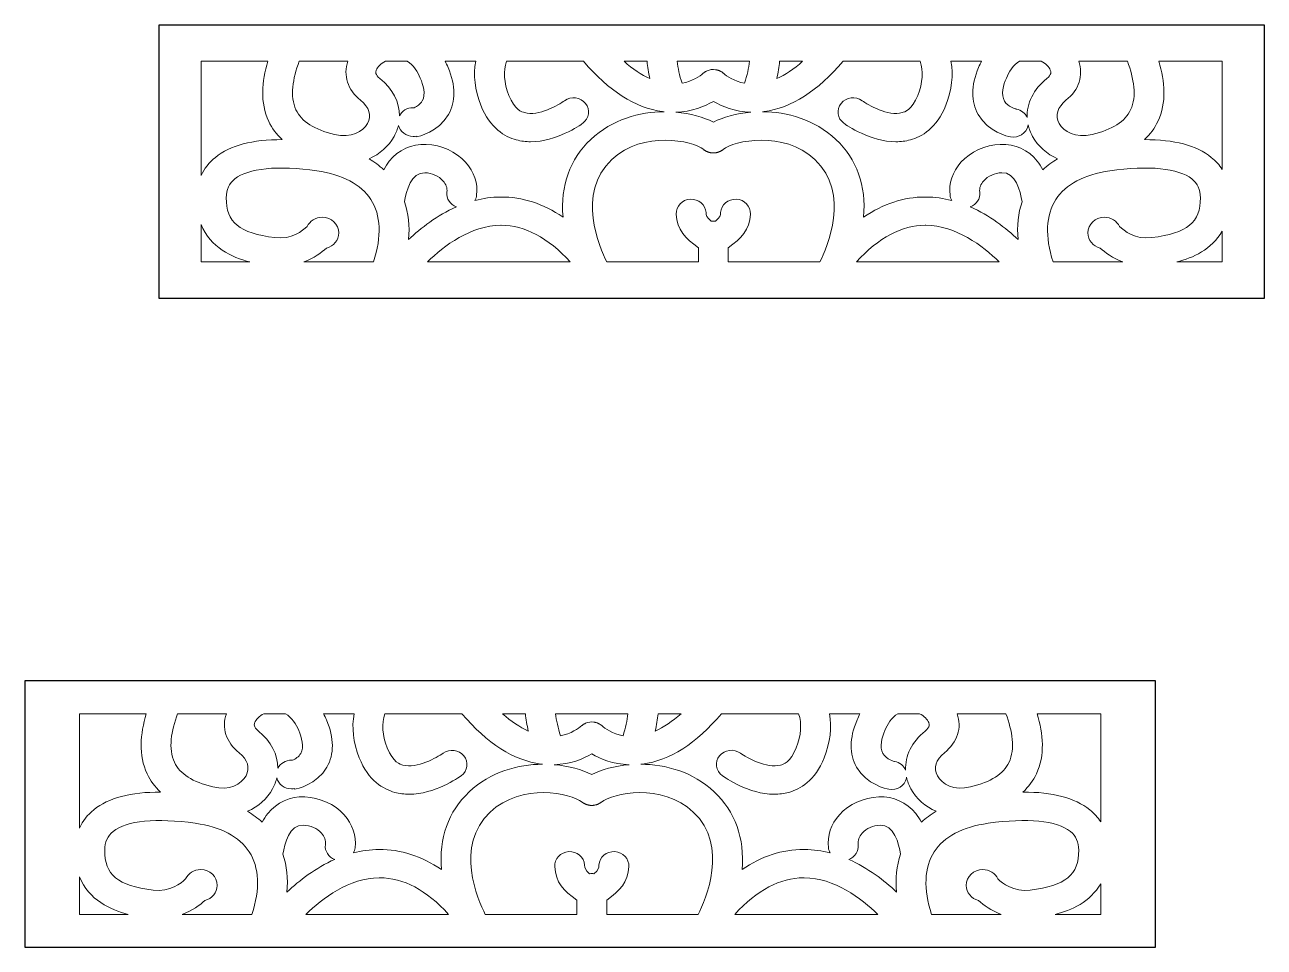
# Model space of a CAD drawing. Header units: millimetres. Extents: x 6889 to 10209, y 7111 to 8493.
# Drawn here: x 9392.8 to 9732.7, y 7861.9 to 8114.7 of the extents above; entities that cross this region are included whole.
import ezdxf

# ---------------------------------------------------------------- set-up
doc = ezdxf.new("R2010")
doc.units = ezdxf.units.MM
doc.layers.add('Layer 1', color=7, linetype='Continuous')

msp = doc.modelspace()

# ---------------------------------------------------------------- linework, layer by layer
at = {"color": 3}
msp.add_lwpolyline([(9432.66, 8039.73), (9429.66, 8039.73), (9429.66, 8114.73), (9732.66, 8114.73), (9732.66, 8039.73), (9432.66, 8039.73)], dxfattribs=at)
msp.add_lwpolyline([(9392.83, 7934.88), (9392.83, 7861.88), (9702.83, 7861.88), (9702.83, 7934.88)], close=True, dxfattribs=at)
at = {"layer": 'Layer 1', "lineweight": 0}
for points, knots in [([(9441.16, 8104.73), (9441.16, 8104.73), (9459.48, 8104.73), (9459.48, 8104.73), (9457.81, 8099.18), (9457.3, 8093.37), (9459.71, 8088.26), (9460.6, 8086.38), (9461.83, 8084.71), (9463.39, 8083.24), (9455.28, 8083.29), (9449.14, 8081.67), (9445.08, 8078.39), (9443.35, 8077), (9442.04, 8075.31), (9441.16, 8073.4), (9441.16, 8073.4), (9441.16, 8104.73), (9441.16, 8104.73)], [0, 0, 0, 0, 1, 1, 1, 2, 2, 2, 3, 3, 3, 4, 4, 4, 5, 5, 5, 6, 6, 6, 6]), ([(9468.06, 8104.73), (9468.06, 8104.73), (9481.43, 8104.73), (9481.43, 8104.73), (9480.06, 8100.87), (9481.36, 8096.89), (9484.92, 8094.03), (9487.29, 8092.14), (9487.98, 8089.83), (9486.82, 8087.7), (9485.58, 8085.41), (9482.3, 8083.58), (9477.77, 8084.66), (9472.16, 8086.01), (9468.71, 8088.22), (9467.19, 8091.43), (9465.45, 8095.12), (9466.31, 8099.96), (9468.06, 8104.73)], [0, 0, 0, 0, 1, 1, 1, 2, 2, 2, 3, 3, 3, 4, 4, 4, 5, 5, 5, 6, 6, 6, 6]), ([(9540.4, 8062.01), (9534.96, 8065.71), (9529.23, 8067.56), (9523.29, 8067.52), (9520.84, 8067.5), (9518.49, 8067.16), (9516.25, 8066.58), (9516.5, 8067.01), (9516.66, 8067.48), (9516.72, 8067.99), (9517.1, 8071.25), (9516.03, 8074.46), (9513.71, 8077.03), (9511.09, 8079.93), (9507.06, 8081.77), (9502.92, 8081.94), (9498.91, 8082.11), (9495.31, 8080.47), (9492.78, 8077.34), (9492.21, 8076.63), (9491.7, 8075.85), (9491.24, 8075.01), (9490.04, 8076.12), (9488.69, 8077.11), (9487.21, 8078), (9490.16, 8079.28), (9492.61, 8081.38), (9494.11, 8084.15), (9494.65, 8085.13), (9495.03, 8086.14), (9495.27, 8087.16), (9495.7, 8085.43), (9497.34, 8084.13), (9499.31, 8084.13), (9499.58, 8084.13), (9499.86, 8084.16), (9500.12, 8084.21), (9500.12, 8084.21), (9500.16, 8084.01), (9500.16, 8084.01), (9500.77, 8084.13), (9506.22, 8085.28), (9509, 8090.12), (9511.04, 8093.67), (9511, 8098.01), (9508.88, 8103.02), (9508.63, 8103.61), (9508.36, 8104.18), (9508.07, 8104.73), (9508.07, 8104.73), (9516.47, 8104.73), (9516.47, 8104.73), (9515.76, 8101), (9516.21, 8096.87), (9517.87, 8092.66), (9520.36, 8086.34), (9524.53, 8084.02), (9527.6, 8083.18), (9528.91, 8082.83), (9530.23, 8082.67), (9531.53, 8082.67), (9538.57, 8082.67), (9544.98, 8087.14), (9545.81, 8087.74), (9547.6, 8089.04), (9547.94, 8091.46), (9546.58, 8093.17), (9545.21, 8094.87), (9542.64, 8095.2), (9540.84, 8093.91), (9539.19, 8092.73), (9533.64, 8089.6), (9529.85, 8090.64), (9529.17, 8090.83), (9527.12, 8091.4), (9525.55, 8095.37), (9524.18, 8098.86), (9523.97, 8102.06), (9524.9, 8104.73), (9524.9, 8104.73), (9546.04, 8104.73), (9546.04, 8104.73), (9552.96, 8096.56), (9560.22, 8091.93), (9567.7, 8090.93), (9567.85, 8090.91), (9568, 8090.89), (9568.15, 8090.88), (9561.4, 8090.85), (9553.94, 8088.84), (9548.01, 8083.29), (9542.28, 8077.93), (9539.67, 8070.6), (9540.4, 8062.01)], [0, 0, 0, 0, 1, 1, 1, 2, 2, 2, 3, 3, 3, 4, 4, 4, 5, 5, 5, 6, 6, 6, 7, 7, 7, 8, 8, 8, 9, 9, 9, 10, 10, 10, 11, 11, 11, 12, 12, 12, 13, 13, 13, 14, 14, 14, 15, 15, 15, 16, 16, 16, 17, 17, 17, 18, 18, 18, 19, 19, 19, 20, 20, 20, 21, 21, 21, 22, 22, 22, 23, 23, 23, 24, 24, 24, 25, 25, 25, 26, 26, 26, 27, 27, 27, 28, 28, 28, 29, 29, 29, 30, 30, 30, 31, 31, 31, 31]), ([(9489.21, 8102.29), (9489.54, 8103.17), (9490.48, 8104.09), (9491.71, 8104.73), (9491.71, 8104.73), (9497.67, 8104.73), (9497.67, 8104.73), (9499.42, 8103.7), (9500.57, 8101.82), (9501.27, 8100.14), (9502.06, 8098.26), (9502.81, 8095.64), (9501.82, 8093.86), (9501.29, 8092.91), (9500.35, 8092.33), (9499.6, 8091.99), (9499.5, 8092), (9499.41, 8092.01), (9499.31, 8092.01), (9497.66, 8092.01), (9496.24, 8091.1), (9495.57, 8089.78), (9495.56, 8093.49), (9493.71, 8097.16), (9490.21, 8099.96), (9488.77, 8101.11), (9489.07, 8101.9), (9489.21, 8102.29)], [0, 0, 0, 0, 1, 1, 1, 2, 2, 2, 3, 3, 3, 4, 4, 4, 5, 5, 5, 6, 6, 6, 7, 7, 7, 8, 8, 8, 9, 9, 9, 9]), ([(9563.44, 8104.73), (9563.58, 8103.22), (9563.84, 8101.64), (9564.22, 8099.97), (9561.89, 8101.01), (9559.51, 8102.61), (9557.13, 8104.73), (9557.13, 8104.73), (9563.44, 8104.73), (9563.44, 8104.73)], [0, 0, 0, 0, 1, 1, 1, 2, 2, 2, 3, 3, 3, 3]), ([(9591.55, 8104.73), (9591.32, 8102.89), (9590.88, 8100.88), (9590.2, 8098.71), (9587.27, 8099.25), (9585.26, 8100.69), (9584.37, 8101.46), (9584.37, 8101.46), (9584.36, 8101.46), (9584.36, 8101.46), (9584.29, 8101.53), (9584.21, 8101.58), (9584.14, 8101.64), (9584.1, 8101.66), (9584.08, 8101.69), (9584.04, 8101.71), (9583.96, 8101.77), (9583.86, 8101.83), (9583.77, 8101.88), (9583.75, 8101.89), (9583.73, 8101.91), (9583.7, 8101.92), (9583.61, 8101.97), (9583.52, 8102.02), (9583.43, 8102.06), (9583.4, 8102.07), (9583.37, 8102.09), (9583.34, 8102.1), (9583.26, 8102.14), (9583.18, 8102.17), (9583.1, 8102.2), (9583.06, 8102.21), (9583.01, 8102.23), (9582.97, 8102.25), (9582.9, 8102.27), (9582.82, 8102.29), (9582.75, 8102.31), (9582.7, 8102.32), (9582.65, 8102.34), (9582.59, 8102.35), (9582.5, 8102.37), (9582.4, 8102.39), (9582.3, 8102.4), (9582.27, 8102.41), (9582.24, 8102.42), (9582.21, 8102.42), (9581.44, 8102.53), (9580.64, 8102.43), (9579.92, 8102.12), (9579.91, 8102.11), (9579.9, 8102.11), (9579.89, 8102.1), (9579.82, 8102.07), (9579.76, 8102.04), (9579.69, 8102), (9579.64, 8101.98), (9579.58, 8101.95), (9579.53, 8101.92), (9579.49, 8101.9), (9579.45, 8101.87), (9579.4, 8101.84), (9579.33, 8101.8), (9579.26, 8101.76), (9579.19, 8101.71), (9579.15, 8101.68), (9579.12, 8101.65), (9579.08, 8101.62), (9579.01, 8101.57), (9578.94, 8101.52), (9578.87, 8101.46), (9578.87, 8101.46), (9578.86, 8101.46), (9578.86, 8101.46), (9577.97, 8100.69), (9575.96, 8099.25), (9573.03, 8098.71), (9572.35, 8100.88), (9571.91, 8102.89), (9571.68, 8104.73), (9571.68, 8104.73), (9591.55, 8104.73), (9591.55, 8104.73)], [0, 0, 0, 0, 1, 1, 1, 2, 2, 2, 3, 3, 3, 4, 4, 4, 5, 5, 5, 6, 6, 6, 7, 7, 7, 8, 8, 8, 9, 9, 9, 10, 10, 10, 11, 11, 11, 12, 12, 12, 13, 13, 13, 14, 14, 14, 15, 15, 15, 16, 16, 16, 17, 17, 17, 18, 18, 18, 19, 19, 19, 20, 20, 20, 21, 21, 21, 22, 22, 22, 23, 23, 23, 24, 24, 24, 25, 25, 25, 26, 26, 26, 27, 27, 27, 27]), ([(9670.45, 8077.34), (9667.93, 8080.47), (9664.33, 8082.11), (9660.31, 8081.94), (9656.18, 8081.77), (9652.14, 8079.93), (9649.52, 8077.03), (9647.2, 8074.46), (9646.13, 8071.25), (9646.51, 8067.99), (9646.57, 8067.48), (9646.74, 8067.01), (9646.98, 8066.58), (9644.74, 8067.16), (9642.39, 8067.5), (9639.94, 8067.52), (9639.94, 8067.52), (9639.73, 8067.52), (9639.73, 8067.52), (9633.86, 8067.52), (9628.21, 8065.67), (9622.83, 8062.01), (9623.56, 8070.6), (9620.95, 8077.93), (9615.22, 8083.29), (9609.29, 8088.84), (9601.83, 8090.85), (9595.09, 8090.88), (9595.23, 8090.89), (9595.38, 8090.91), (9595.53, 8090.93), (9603.01, 8091.93), (9610.27, 8096.56), (9617.19, 8104.73), (9617.19, 8104.73), (9638.34, 8104.73), (9638.34, 8104.73), (9639.26, 8102.06), (9639.05, 8098.86), (9637.68, 8095.37), (9636.11, 8091.4), (9634.06, 8090.83), (9633.38, 8090.64), (9629.6, 8089.6), (9624.04, 8092.73), (9622.4, 8093.9), (9620.61, 8095.2), (9618.03, 8094.88), (9616.66, 8093.18), (9615.28, 8091.48), (9615.62, 8089.04), (9617.42, 8087.74), (9618.25, 8087.14), (9624.66, 8082.67), (9631.7, 8082.67), (9633, 8082.67), (9634.32, 8082.83), (9635.64, 8083.18), (9638.7, 8084.02), (9642.87, 8086.34), (9645.36, 8092.66), (9647.02, 8096.87), (9647.47, 8101), (9646.76, 8104.73), (9646.76, 8104.73), (9655.16, 8104.73), (9655.16, 8104.73), (9654.87, 8104.18), (9654.6, 8103.61), (9654.35, 8103.02), (9652.24, 8098.01), (9652.2, 8093.67), (9654.23, 8090.12), (9657.01, 8085.28), (9662.46, 8084.13), (9663.08, 8084.01), (9665.3, 8083.6), (9667.45, 8084.97), (9667.89, 8087.07), (9667.91, 8087.15), (9667.92, 8087.22), (9667.93, 8087.3), (9668.17, 8086.23), (9668.56, 8085.17), (9669.12, 8084.15), (9670.63, 8081.38), (9673.08, 8079.28), (9676.03, 8078), (9674.55, 8077.11), (9673.19, 8076.12), (9671.99, 8075.01), (9671.54, 8075.85), (9671.02, 8076.63), (9670.45, 8077.34)], [0, 0, 0, 0, 1, 1, 1, 2, 2, 2, 3, 3, 3, 4, 4, 4, 5, 5, 5, 6, 6, 6, 7, 7, 7, 8, 8, 8, 9, 9, 9, 10, 10, 10, 11, 11, 11, 12, 12, 12, 13, 13, 13, 14, 14, 14, 15, 15, 15, 16, 16, 16, 17, 17, 17, 18, 18, 18, 19, 19, 19, 20, 20, 20, 21, 21, 21, 22, 22, 22, 23, 23, 23, 24, 24, 24, 25, 25, 25, 26, 26, 26, 27, 27, 27, 28, 28, 28, 29, 29, 29, 30, 30, 30, 31, 31, 31, 31]), ([(9599.79, 8104.73), (9599.79, 8104.73), (9606.1, 8104.73), (9606.1, 8104.73), (9603.72, 8102.61), (9601.35, 8101.01), (9599.01, 8099.97), (9599.39, 8101.64), (9599.65, 8103.22), (9599.79, 8104.73)], [0, 0, 0, 0, 1, 1, 1, 2, 2, 2, 3, 3, 3, 3]), ([(9661.96, 8100.14), (9662.67, 8101.82), (9663.81, 8103.7), (9665.56, 8104.73), (9665.56, 8104.73), (9671.53, 8104.73), (9671.53, 8104.73), (9672.76, 8104.09), (9673.69, 8103.17), (9674.02, 8102.29), (9674.16, 8101.9), (9674.46, 8101.11), (9673.02, 8099.96), (9669.37, 8097.03), (9667.51, 8093.16), (9667.67, 8089.27), (9667.17, 8090.45), (9666.07, 8091.37), (9664.66, 8091.63), (9664.64, 8091.63), (9662.38, 8092.17), (9661.44, 8093.82), (9660.42, 8095.6), (9661.16, 8098.24), (9661.96, 8100.14)], [0, 0, 0, 0, 1, 1, 1, 2, 2, 2, 3, 3, 3, 4, 4, 4, 5, 5, 5, 6, 6, 6, 7, 7, 7, 8, 8, 8, 8]), ([(9678.31, 8094.03), (9681.88, 8096.89), (9683.17, 8100.87), (9681.8, 8104.73), (9681.8, 8104.73), (9695.17, 8104.73), (9695.17, 8104.73), (9696.93, 8099.96), (9697.78, 8095.12), (9696.04, 8091.43), (9694.53, 8088.22), (9691.07, 8086.01), (9685.46, 8084.66), (9680.94, 8083.58), (9677.66, 8085.41), (9676.41, 8087.7), (9675.25, 8089.83), (9675.95, 8092.14), (9678.31, 8094.03)], [0, 0, 0, 0, 1, 1, 1, 2, 2, 2, 3, 3, 3, 4, 4, 4, 5, 5, 5, 6, 6, 6, 6]), ([(9721.16, 8075.05), (9720.37, 8076.3), (9719.37, 8077.41), (9718.16, 8078.39), (9714.09, 8081.66), (9707.96, 8083.29), (9699.85, 8083.24), (9701.41, 8084.71), (9702.64, 8086.38), (9703.52, 8088.26), (9705.93, 8093.37), (9705.43, 8099.18), (9703.76, 8104.73), (9703.76, 8104.73), (9721.16, 8104.73), (9721.16, 8104.73), (9721.16, 8104.73), (9721.16, 8075.05), (9721.16, 8075.05)], [0, 0, 0, 0, 1, 1, 1, 2, 2, 2, 3, 3, 3, 4, 4, 4, 5, 5, 5, 6, 6, 6, 6]), ([(9581.62, 8093.74), (9583.99, 8092.32), (9587.47, 8090.88), (9591.89, 8090.75), (9587.88, 8090.4), (9584.28, 8089.38), (9581.62, 8088.07), (9578.96, 8089.38), (9575.35, 8090.4), (9571.34, 8090.75), (9575.76, 8090.88), (9579.24, 8092.32), (9581.62, 8093.74)], [0, 0, 0, 0, 1, 1, 1, 2, 2, 2, 3, 3, 3, 4, 4, 4, 4]), ([(9610.82, 8049.72), (9610.82, 8049.72), (9585.72, 8049.72), (9585.72, 8049.72), (9585.72, 8049.72), (9585.72, 8053.63), (9585.72, 8053.63), (9589.34, 8056.18), (9591.53, 8058.45), (9591.78, 8062.82), (9591.91, 8064.96), (9590.18, 8066.8), (9587.92, 8066.92), (9585.66, 8067.03), (9583.72, 8065.39), (9583.6, 8063.26), (9583.55, 8062.42), (9583.52, 8061.97), (9582.19, 8060.88), (9582, 8060.91), (9581.81, 8060.92), (9581.62, 8060.92), (9581.42, 8060.92), (9581.23, 8060.91), (9581.04, 8060.88), (9579.71, 8061.97), (9579.68, 8062.42), (9579.63, 8063.26), (9579.51, 8065.39), (9577.58, 8067.02), (9575.32, 8066.92), (9573.05, 8066.8), (9571.33, 8064.96), (9571.45, 8062.82), (9571.71, 8058.45), (9573.89, 8056.18), (9577.52, 8053.63), (9577.52, 8053.63), (9577.52, 8049.72), (9577.52, 8049.72), (9577.52, 8049.72), (9552.42, 8049.72), (9552.42, 8049.72), (9550.42, 8053.66), (9543.9, 8068.54), (9553.78, 8077.77), (9562.44, 8085.88), (9575.89, 8082.98), (9578.97, 8080.51), (9578.98, 8080.5), (9579, 8080.49), (9579.02, 8080.48), (9579.08, 8080.42), (9579.15, 8080.37), (9579.22, 8080.33), (9579.26, 8080.3), (9579.31, 8080.27), (9579.35, 8080.24), (9579.42, 8080.2), (9579.49, 8080.16), (9579.56, 8080.12), (9579.61, 8080.09), (9579.65, 8080.07), (9579.7, 8080.04), (9579.77, 8080.01), (9579.83, 8079.98), (9579.9, 8079.95), (9579.96, 8079.93), (9580.01, 8079.9), (9580.07, 8079.88), (9580.13, 8079.85), (9580.2, 8079.83), (9580.26, 8079.81), (9580.32, 8079.79), (9580.39, 8079.77), (9580.46, 8079.75), (9580.51, 8079.73), (9580.57, 8079.72), (9580.63, 8079.71), (9580.7, 8079.69), (9580.77, 8079.67), (9580.84, 8079.66), (9580.9, 8079.65), (9580.96, 8079.64), (9581.02, 8079.64), (9581.09, 8079.63), (9581.16, 8079.62), (9581.22, 8079.61), (9581.29, 8079.6), (9581.36, 8079.6), (9581.42, 8079.6), (9581.49, 8079.6), (9581.55, 8079.59), (9581.62, 8079.59), (9581.68, 8079.59), (9581.75, 8079.6), (9581.82, 8079.6), (9581.88, 8079.6), (9581.94, 8079.6), (9582, 8079.61), (9582.08, 8079.62), (9582.15, 8079.63), (9582.22, 8079.64), (9582.28, 8079.65), (9582.34, 8079.65), (9582.39, 8079.66), (9582.46, 8079.67), (9582.54, 8079.69), (9582.61, 8079.71), (9582.67, 8079.72), (9582.72, 8079.73), (9582.77, 8079.75), (9582.84, 8079.77), (9582.91, 8079.79), (9582.98, 8079.82), (9583.04, 8079.84), (9583.1, 8079.85), (9583.15, 8079.88), (9583.22, 8079.9), (9583.28, 8079.93), (9583.34, 8079.95), (9583.4, 8079.98), (9583.46, 8080.01), (9583.52, 8080.04), (9583.58, 8080.07), (9583.63, 8080.09), (9583.68, 8080.12), (9583.75, 8080.16), (9583.82, 8080.2), (9583.88, 8080.24), (9583.93, 8080.27), (9583.97, 8080.3), (9584.02, 8080.33), (9584.08, 8080.38), (9584.15, 8080.42), (9584.21, 8080.48), (9584.23, 8080.49), (9584.25, 8080.5), (9584.27, 8080.51), (9587.35, 8082.98), (9600.79, 8085.88), (9609.46, 8077.77), (9619.32, 8068.54), (9612.81, 8053.66), (9610.82, 8049.72)], [0, 0, 0, 0, 1, 1, 1, 2, 2, 2, 3, 3, 3, 4, 4, 4, 5, 5, 5, 6, 6, 6, 7, 7, 7, 8, 8, 8, 9, 9, 9, 10, 10, 10, 11, 11, 11, 12, 12, 12, 13, 13, 13, 14, 14, 14, 15, 15, 15, 16, 16, 16, 17, 17, 17, 18, 18, 18, 19, 19, 19, 20, 20, 20, 21, 21, 21, 22, 22, 22, 23, 23, 23, 24, 24, 24, 25, 25, 25, 26, 26, 26, 27, 27, 27, 28, 28, 28, 29, 29, 29, 30, 30, 30, 31, 31, 31, 32, 32, 32, 33, 33, 33, 34, 34, 34, 35, 35, 35, 36, 36, 36, 37, 37, 37, 38, 38, 38, 39, 39, 39, 40, 40, 40, 41, 41, 41, 42, 42, 42, 43, 43, 43, 44, 44, 44, 45, 45, 45, 46, 46, 46, 47, 47, 47, 48, 48, 48, 48]), ([(9488.45, 8049.72), (9488.45, 8049.72), (9469.34, 8049.72), (9469.34, 8049.72), (9472.1, 8050.76), (9474.18, 8052.29), (9475.55, 8053.53), (9477.49, 8054.02), (9478.93, 8055.69), (9478.93, 8057.68), (9478.93, 8060.06), (9476.89, 8061.99), (9474.38, 8061.99), (9472.54, 8061.99), (9470.97, 8060.95), (9470.25, 8059.46), (9469.04, 8058.26), (9465.98, 8055.83), (9461.4, 8056.39), (9451.62, 8057.6), (9448.02, 8060.57), (9448.08, 8067.33), (9448.1, 8069.59), (9448.83, 8071.23), (9450.39, 8072.48), (9454.04, 8075.42), (9462.25, 8076.23), (9472.92, 8074.7), (9479.93, 8073.68), (9485.05, 8070.98), (9487.71, 8066.86), (9490.47, 8062.59), (9490.72, 8056.68), (9488.45, 8049.72)], [0, 0, 0, 0, 1, 1, 1, 2, 2, 2, 3, 3, 3, 4, 4, 4, 5, 5, 5, 6, 6, 6, 7, 7, 7, 8, 8, 8, 9, 9, 9, 10, 10, 10, 11, 11, 11, 11]), ([(9692.98, 8059.46), (9692.27, 8060.95), (9690.69, 8061.99), (9688.85, 8061.99), (9686.34, 8061.99), (9684.31, 8060.06), (9684.31, 8057.68), (9684.31, 8055.69), (9685.74, 8054.02), (9687.68, 8053.53), (9689.05, 8052.29), (9691.14, 8050.76), (9693.89, 8049.72), (9693.89, 8049.72), (9674.78, 8049.72), (9674.78, 8049.72), (9672.52, 8056.68), (9672.77, 8062.59), (9675.53, 8066.86), (9678.19, 8070.98), (9683.3, 8073.68), (9690.31, 8074.7), (9700.98, 8076.23), (9709.19, 8075.42), (9712.84, 8072.48), (9714.4, 8071.23), (9715.13, 8069.59), (9715.15, 8067.33), (9715.22, 8060.57), (9711.61, 8057.6), (9701.83, 8056.39), (9697.25, 8055.83), (9694.19, 8058.26), (9692.98, 8059.46)], [0, 0, 0, 0, 1, 1, 1, 2, 2, 2, 3, 3, 3, 4, 4, 4, 5, 5, 5, 6, 6, 6, 7, 7, 7, 8, 8, 8, 9, 9, 9, 10, 10, 10, 11, 11, 11, 11]), ([(9496.96, 8066.2), (9497.39, 8069.17), (9498.7, 8074.33), (9502.56, 8074.19), (9504.44, 8074.11), (9506.33, 8073.27), (9507.49, 8071.98), (9508.34, 8071.04), (9508.71, 8069.98), (9508.58, 8068.85), (9508.37, 8067.06), (9509.48, 8065.43), (9511.17, 8064.81), (9505.9, 8062.49), (9501.44, 8059.04), (9498.06, 8055.84), (9498.39, 8059.58), (9498.02, 8063.05), (9496.96, 8066.2)], [0, 0, 0, 0, 1, 1, 1, 2, 2, 2, 3, 3, 3, 4, 4, 4, 5, 5, 5, 6, 6, 6, 6]), ([(9665.18, 8055.84), (9661.79, 8059.04), (9657.33, 8062.49), (9652.07, 8064.81), (9653.76, 8065.43), (9654.87, 8067.06), (9654.66, 8068.85), (9654.52, 8069.98), (9654.89, 8071.04), (9655.75, 8071.98), (9656.9, 8073.27), (9658.79, 8074.11), (9660.68, 8074.19), (9664.54, 8074.35), (9665.85, 8069.17), (9666.27, 8066.2), (9665.21, 8063.05), (9664.84, 8059.58), (9665.18, 8055.84)], [0, 0, 0, 0, 1, 1, 1, 2, 2, 2, 3, 3, 3, 4, 4, 4, 5, 5, 5, 6, 6, 6, 6]), ([(9441.16, 8049.72), (9441.16, 8049.72), (9441.16, 8060), (9441.16, 8060), (9443.72, 8053.66), (9449.65, 8050.97), (9454.51, 8049.72), (9454.51, 8049.72), (9441.16, 8049.72), (9441.16, 8049.72)], [0, 0, 0, 0, 1, 1, 1, 2, 2, 2, 3, 3, 3, 3]), ([(9503.22, 8049.72), (9507.76, 8054.16), (9515.08, 8059.7), (9523.36, 8059.76), (9523.36, 8059.76), (9523.49, 8059.76), (9523.49, 8059.76), (9529.95, 8059.76), (9536.3, 8056.38), (9542.39, 8049.72), (9542.39, 8049.72), (9503.22, 8049.72), (9503.22, 8049.72)], [0, 0, 0, 0, 1, 1, 1, 2, 2, 2, 3, 3, 3, 4, 4, 4, 4]), ([(9620.85, 8049.72), (9626.93, 8056.39), (9633.28, 8059.76), (9639.74, 8059.76), (9639.74, 8059.76), (9639.88, 8059.76), (9639.88, 8059.76), (9648.16, 8059.69), (9655.47, 8054.16), (9660.01, 8049.72), (9660.01, 8049.72), (9620.85, 8049.72), (9620.85, 8049.72)], [0, 0, 0, 0, 1, 1, 1, 2, 2, 2, 3, 3, 3, 4, 4, 4, 4]), ([(9721.16, 8049.72), (9721.16, 8049.72), (9708.72, 8049.72), (9708.72, 8049.72), (9713.08, 8050.84), (9718.29, 8053.12), (9721.16, 8058.14), (9721.16, 8058.14), (9721.16, 8049.72), (9721.16, 8049.72)], [0, 0, 0, 0, 1, 1, 1, 2, 2, 2, 3, 3, 3, 3]), ([(9407.83, 7925.88), (9407.83, 7925.88), (9426.14, 7925.88), (9426.14, 7925.88), (9424.47, 7920.33), (9423.97, 7914.53), (9426.38, 7909.41), (9427.26, 7907.53), (9428.5, 7905.86), (9430.05, 7904.39), (9421.94, 7904.44), (9415.81, 7902.82), (9411.74, 7899.54), (9410.02, 7898.15), (9408.7, 7896.47), (9407.83, 7894.55), (9407.83, 7894.55), (9407.83, 7925.88), (9407.83, 7925.88)], [0, 0, 0, 0, 1, 1, 1, 2, 2, 2, 3, 3, 3, 4, 4, 4, 5, 5, 5, 6, 6, 6, 6]), ([(9434.73, 7925.88), (9434.73, 7925.88), (9448.1, 7925.88), (9448.1, 7925.88), (9446.73, 7922.03), (9448.02, 7918.04), (9451.58, 7915.19), (9453.95, 7913.29), (9454.64, 7910.98), (9453.49, 7908.85), (9452.24, 7906.56), (9448.96, 7904.73), (9444.43, 7905.82), (9438.83, 7907.16), (9435.37, 7909.37), (9433.86, 7912.58), (9432.12, 7916.27), (9432.97, 7921.12), (9434.73, 7925.88)], [0, 0, 0, 0, 1, 1, 1, 2, 2, 2, 3, 3, 3, 4, 4, 4, 5, 5, 5, 6, 6, 6, 6]), ([(9507.07, 7883.16), (9501.62, 7886.86), (9495.89, 7888.71), (9489.95, 7888.67), (9487.51, 7888.65), (9485.16, 7888.31), (9482.92, 7887.73), (9483.16, 7888.16), (9483.33, 7888.63), (9483.39, 7889.14), (9483.77, 7892.41), (9482.7, 7895.62), (9480.38, 7898.18), (9477.76, 7901.08), (9473.72, 7902.92), (9469.58, 7903.09), (9465.57, 7903.26), (9461.97, 7901.62), (9459.44, 7898.49), (9458.87, 7897.78), (9458.36, 7897), (9457.9, 7896.16), (9456.7, 7897.27), (9455.35, 7898.27), (9453.87, 7899.15), (9456.82, 7900.43), (9459.27, 7902.53), (9460.78, 7905.3), (9461.31, 7906.28), (9461.69, 7907.29), (9461.93, 7908.31), (9462.37, 7906.58), (9464.01, 7905.29), (9465.97, 7905.29), (9466.25, 7905.29), (9466.52, 7905.31), (9466.78, 7905.36), (9466.78, 7905.36), (9466.82, 7905.17), (9466.82, 7905.17), (9467.43, 7905.28), (9472.89, 7906.43), (9475.67, 7911.27), (9477.7, 7914.82), (9477.66, 7919.16), (9475.55, 7924.17), (9475.29, 7924.77), (9475.03, 7925.33), (9474.74, 7925.88), (9474.74, 7925.88), (9483.13, 7925.88), (9483.13, 7925.88), (9482.42, 7922.15), (9482.88, 7918.02), (9484.54, 7913.81), (9487.03, 7907.49), (9491.2, 7905.17), (9494.26, 7904.33), (9495.57, 7903.98), (9496.9, 7903.82), (9498.2, 7903.82), (9505.24, 7903.82), (9511.65, 7908.29), (9512.47, 7908.89), (9514.27, 7910.19), (9514.61, 7912.62), (9513.24, 7914.32), (9511.87, 7916.02), (9509.31, 7916.35), (9507.5, 7915.06), (9505.86, 7913.88), (9500.3, 7910.75), (9496.51, 7911.79), (9495.84, 7911.98), (9493.78, 7912.55), (9492.22, 7916.52), (9490.85, 7920.01), (9490.63, 7923.21), (9491.56, 7925.88), (9491.56, 7925.88), (9512.7, 7925.88), (9512.7, 7925.88), (9519.62, 7917.71), (9526.88, 7913.08), (9534.36, 7912.08), (9534.52, 7912.06), (9534.66, 7912.05), (9534.81, 7912.03), (9528.06, 7912), (9520.61, 7909.99), (9514.68, 7904.44), (9508.95, 7899.08), (9506.34, 7891.75), (9507.07, 7883.16)], [0, 0, 0, 0, 1, 1, 1, 2, 2, 2, 3, 3, 3, 4, 4, 4, 5, 5, 5, 6, 6, 6, 7, 7, 7, 8, 8, 8, 9, 9, 9, 10, 10, 10, 11, 11, 11, 12, 12, 12, 13, 13, 13, 14, 14, 14, 15, 15, 15, 16, 16, 16, 17, 17, 17, 18, 18, 18, 19, 19, 19, 20, 20, 20, 21, 21, 21, 22, 22, 22, 23, 23, 23, 24, 24, 24, 25, 25, 25, 26, 26, 26, 27, 27, 27, 28, 28, 28, 29, 29, 29, 30, 30, 30, 31, 31, 31, 31]), ([(9455.88, 7923.44), (9456.21, 7924.32), (9457.14, 7925.25), (9458.37, 7925.88), (9458.37, 7925.88), (9464.33, 7925.88), (9464.33, 7925.88), (9466.09, 7924.85), (9467.23, 7922.97), (9467.94, 7921.29), (9468.73, 7919.41), (9469.47, 7916.79), (9468.49, 7915.02), (9467.96, 7914.06), (9467.01, 7913.48), (9466.26, 7913.15), (9466.17, 7913.15), (9466.07, 7913.16), (9465.97, 7913.16), (9464.33, 7913.16), (9462.91, 7912.25), (9462.23, 7910.93), (9462.22, 7914.65), (9460.37, 7918.31), (9456.88, 7921.11), (9455.44, 7922.26), (9455.74, 7923.06), (9455.88, 7923.44)], [0, 0, 0, 0, 1, 1, 1, 2, 2, 2, 3, 3, 3, 4, 4, 4, 5, 5, 5, 6, 6, 6, 7, 7, 7, 8, 8, 8, 9, 9, 9, 9]), ([(9530.1, 7925.88), (9530.25, 7924.38), (9530.5, 7922.79), (9530.89, 7921.12), (9528.55, 7922.17), (9526.18, 7923.76), (9523.79, 7925.88), (9523.79, 7925.88), (9530.1, 7925.88), (9530.1, 7925.88)], [0, 0, 0, 0, 1, 1, 1, 2, 2, 2, 3, 3, 3, 3]), ([(9558.22, 7925.88), (9557.99, 7924.04), (9557.54, 7922.03), (9556.87, 7919.86), (9553.93, 7920.4), (9551.93, 7921.84), (9551.04, 7922.61), (9551.03, 7922.61), (9551.03, 7922.61), (9551.03, 7922.61), (9550.95, 7922.68), (9550.88, 7922.73), (9550.8, 7922.79), (9550.77, 7922.81), (9550.74, 7922.84), (9550.71, 7922.86), (9550.62, 7922.92), (9550.53, 7922.98), (9550.44, 7923.03), (9550.41, 7923.05), (9550.39, 7923.06), (9550.37, 7923.08), (9550.28, 7923.13), (9550.19, 7923.17), (9550.09, 7923.21), (9550.07, 7923.22), (9550.04, 7923.24), (9550.01, 7923.25), (9549.93, 7923.29), (9549.84, 7923.32), (9549.76, 7923.35), (9549.72, 7923.36), (9549.68, 7923.38), (9549.64, 7923.4), (9549.57, 7923.42), (9549.49, 7923.44), (9549.41, 7923.46), (9549.36, 7923.48), (9549.31, 7923.49), (9549.26, 7923.5), (9549.16, 7923.52), (9549.07, 7923.54), (9548.97, 7923.56), (9548.94, 7923.56), (9548.91, 7923.57), (9548.87, 7923.57), (9548.1, 7923.68), (9547.31, 7923.58), (9546.59, 7923.27), (9546.58, 7923.26), (9546.57, 7923.26), (9546.56, 7923.26), (9546.49, 7923.22), (9546.42, 7923.19), (9546.35, 7923.15), (9546.3, 7923.13), (9546.25, 7923.11), (9546.2, 7923.08), (9546.15, 7923.05), (9546.11, 7923.02), (9546.07, 7923), (9546, 7922.95), (9545.92, 7922.91), (9545.86, 7922.86), (9545.82, 7922.84), (9545.78, 7922.81), (9545.74, 7922.78), (9545.67, 7922.72), (9545.6, 7922.67), (9545.54, 7922.61), (9545.53, 7922.61), (9545.53, 7922.61), (9545.53, 7922.61), (9544.64, 7921.84), (9542.63, 7920.4), (9539.69, 7919.86), (9539.02, 7922.03), (9538.58, 7924.04), (9538.34, 7925.88), (9538.34, 7925.88), (9558.22, 7925.88), (9558.22, 7925.88)], [0, 0, 0, 0, 1, 1, 1, 2, 2, 2, 3, 3, 3, 4, 4, 4, 5, 5, 5, 6, 6, 6, 7, 7, 7, 8, 8, 8, 9, 9, 9, 10, 10, 10, 11, 11, 11, 12, 12, 12, 13, 13, 13, 14, 14, 14, 15, 15, 15, 16, 16, 16, 17, 17, 17, 18, 18, 18, 19, 19, 19, 20, 20, 20, 21, 21, 21, 22, 22, 22, 23, 23, 23, 24, 24, 24, 25, 25, 25, 26, 26, 26, 27, 27, 27, 27]), ([(9637.12, 7898.49), (9634.59, 7901.62), (9630.99, 7903.26), (9626.98, 7903.09), (9622.84, 7902.92), (9618.8, 7901.08), (9616.18, 7898.18), (9613.86, 7895.62), (9612.79, 7892.41), (9613.17, 7889.14), (9613.23, 7888.63), (9613.4, 7888.16), (9613.64, 7887.73), (9611.4, 7888.31), (9609.05, 7888.65), (9606.61, 7888.67), (9606.61, 7888.67), (9606.4, 7888.67), (9606.4, 7888.67), (9600.52, 7888.67), (9594.87, 7886.83), (9589.5, 7883.16), (9590.23, 7891.75), (9587.62, 7899.08), (9581.88, 7904.44), (9575.95, 7909.99), (9568.5, 7912), (9561.75, 7912.03), (9561.9, 7912.05), (9562.05, 7912.06), (9562.19, 7912.08), (9569.68, 7913.08), (9576.94, 7917.71), (9583.86, 7925.88), (9583.86, 7925.88), (9605, 7925.88), (9605, 7925.88), (9605.93, 7923.21), (9605.72, 7920.01), (9604.34, 7916.52), (9602.78, 7912.55), (9600.72, 7911.98), (9600.05, 7911.79), (9596.26, 7910.75), (9590.71, 7913.88), (9589.07, 7915.05), (9587.27, 7916.36), (9584.7, 7916.03), (9583.32, 7914.33), (9581.95, 7912.63), (9582.29, 7910.19), (9584.09, 7908.89), (9584.91, 7908.29), (9591.32, 7903.82), (9598.36, 7903.82), (9599.67, 7903.82), (9600.99, 7903.98), (9602.3, 7904.33), (9605.36, 7905.17), (9609.53, 7907.49), (9612.02, 7913.81), (9613.68, 7918.02), (9614.14, 7922.15), (9613.43, 7925.88), (9613.43, 7925.88), (9621.83, 7925.88), (9621.83, 7925.88), (9621.54, 7925.33), (9621.27, 7924.77), (9621.02, 7924.17), (9618.9, 7919.16), (9618.86, 7914.82), (9620.9, 7911.27), (9623.67, 7906.43), (9629.13, 7905.28), (9629.74, 7905.17), (9631.96, 7904.75), (9634.12, 7906.12), (9634.56, 7908.22), (9634.57, 7908.3), (9634.58, 7908.38), (9634.6, 7908.45), (9634.83, 7907.39), (9635.23, 7906.33), (9635.79, 7905.3), (9637.29, 7902.53), (9639.74, 7900.43), (9642.69, 7899.15), (9641.21, 7898.27), (9639.86, 7897.27), (9638.66, 7896.16), (9638.2, 7897), (9637.69, 7897.78), (9637.12, 7898.49)], [0, 0, 0, 0, 1, 1, 1, 2, 2, 2, 3, 3, 3, 4, 4, 4, 5, 5, 5, 6, 6, 6, 7, 7, 7, 8, 8, 8, 9, 9, 9, 10, 10, 10, 11, 11, 11, 12, 12, 12, 13, 13, 13, 14, 14, 14, 15, 15, 15, 16, 16, 16, 17, 17, 17, 18, 18, 18, 19, 19, 19, 20, 20, 20, 21, 21, 21, 22, 22, 22, 23, 23, 23, 24, 24, 24, 25, 25, 25, 26, 26, 26, 27, 27, 27, 28, 28, 28, 29, 29, 29, 30, 30, 30, 31, 31, 31, 31]), ([(9566.46, 7925.88), (9566.46, 7925.88), (9572.77, 7925.88), (9572.77, 7925.88), (9570.39, 7923.76), (9568.01, 7922.17), (9565.67, 7921.12), (9566.06, 7922.79), (9566.31, 7924.38), (9566.46, 7925.88)], [0, 0, 0, 0, 1, 1, 1, 2, 2, 2, 3, 3, 3, 3]), ([(9628.63, 7921.29), (9629.34, 7922.97), (9630.47, 7924.85), (9632.23, 7925.88), (9632.23, 7925.88), (9638.19, 7925.88), (9638.19, 7925.88), (9639.42, 7925.25), (9640.35, 7924.32), (9640.68, 7923.44), (9640.83, 7923.06), (9641.13, 7922.26), (9639.69, 7921.11), (9636.03, 7918.18), (9634.17, 7914.31), (9634.34, 7910.43), (9633.84, 7911.6), (9632.74, 7912.52), (9631.33, 7912.78), (9631.31, 7912.79), (9629.04, 7913.33), (9628.1, 7914.97), (9627.08, 7916.75), (9627.83, 7919.39), (9628.63, 7921.29)], [0, 0, 0, 0, 1, 1, 1, 2, 2, 2, 3, 3, 3, 4, 4, 4, 5, 5, 5, 6, 6, 6, 7, 7, 7, 8, 8, 8, 8]), ([(9644.98, 7915.19), (9648.54, 7918.04), (9649.84, 7922.03), (9648.46, 7925.88), (9648.46, 7925.88), (9661.83, 7925.88), (9661.83, 7925.88), (9663.59, 7921.12), (9664.44, 7916.27), (9662.7, 7912.58), (9661.19, 7909.37), (9657.73, 7907.16), (9652.13, 7905.82), (9647.6, 7904.73), (9644.32, 7906.56), (9643.07, 7908.85), (9641.92, 7910.98), (9642.61, 7913.29), (9644.98, 7915.19)], [0, 0, 0, 0, 1, 1, 1, 2, 2, 2, 3, 3, 3, 4, 4, 4, 5, 5, 5, 6, 6, 6, 6]), ([(9687.83, 7896.21), (9687.04, 7897.45), (9686.03, 7898.57), (9684.82, 7899.54), (9680.76, 7902.82), (9674.62, 7904.44), (9666.51, 7904.39), (9668.07, 7905.86), (9669.3, 7907.53), (9670.19, 7909.41), (9672.6, 7914.53), (9672.09, 7920.33), (9670.42, 7925.88), (9670.42, 7925.88), (9687.83, 7925.88), (9687.83, 7925.88), (9687.83, 7925.88), (9687.83, 7896.21), (9687.83, 7896.21)], [0, 0, 0, 0, 1, 1, 1, 2, 2, 2, 3, 3, 3, 4, 4, 4, 5, 5, 5, 6, 6, 6, 6]), ([(9548.28, 7914.89), (9550.65, 7913.47), (9554.13, 7912.03), (9558.55, 7911.9), (9554.54, 7911.55), (9550.94, 7910.53), (9548.28, 7909.22), (9545.62, 7910.53), (9542.02, 7911.55), (9538.01, 7911.9), (9542.43, 7912.03), (9545.91, 7913.47), (9548.28, 7914.89)], [0, 0, 0, 0, 1, 1, 1, 2, 2, 2, 3, 3, 3, 4, 4, 4, 4]), ([(9577.48, 7870.88), (9577.48, 7870.88), (9552.38, 7870.88), (9552.38, 7870.88), (9552.38, 7870.88), (9552.38, 7874.79), (9552.38, 7874.79), (9556, 7877.33), (9558.19, 7879.6), (9558.44, 7883.97), (9558.57, 7886.12), (9556.84, 7887.95), (9554.58, 7888.07), (9552.33, 7888.18), (9550.39, 7886.55), (9550.26, 7884.41), (9550.21, 7883.58), (9550.19, 7883.12), (9548.86, 7882.03), (9548.67, 7882.06), (9548.47, 7882.07), (9548.28, 7882.07), (9548.09, 7882.07), (9547.89, 7882.06), (9547.71, 7882.03), (9546.38, 7883.12), (9546.35, 7883.58), (9546.3, 7884.41), (9546.17, 7886.55), (9544.24, 7888.18), (9541.98, 7888.07), (9539.72, 7887.95), (9537.99, 7886.12), (9538.12, 7883.97), (9538.37, 7879.6), (9540.56, 7877.33), (9544.18, 7874.79), (9544.18, 7874.79), (9544.18, 7870.88), (9544.18, 7870.88), (9544.18, 7870.88), (9519.08, 7870.88), (9519.08, 7870.88), (9517.09, 7874.81), (9510.57, 7889.69), (9520.44, 7898.92), (9529.1, 7907.03), (9542.55, 7904.13), (9545.63, 7901.66), (9545.65, 7901.65), (9545.67, 7901.64), (9545.68, 7901.63), (9545.75, 7901.58), (9545.82, 7901.53), (9545.89, 7901.48), (9545.93, 7901.45), (9545.97, 7901.42), (9546.01, 7901.4), (9546.08, 7901.35), (9546.15, 7901.31), (9546.22, 7901.27), (9546.27, 7901.25), (9546.32, 7901.22), (9546.37, 7901.19), (9546.43, 7901.16), (9546.5, 7901.13), (9546.57, 7901.1), (9546.62, 7901.08), (9546.68, 7901.05), (9546.74, 7901.03), (9546.8, 7901.01), (9546.86, 7900.99), (9546.92, 7900.96), (9546.99, 7900.94), (9547.05, 7900.92), (9547.12, 7900.9), (9547.18, 7900.89), (9547.24, 7900.87), (9547.3, 7900.86), (9547.36, 7900.84), (9547.43, 7900.83), (9547.5, 7900.82), (9547.56, 7900.81), (9547.62, 7900.8), (9547.68, 7900.79), (9547.75, 7900.78), (9547.82, 7900.77), (9547.89, 7900.76), (9547.96, 7900.76), (9548.02, 7900.75), (9548.08, 7900.75), (9548.15, 7900.75), (9548.21, 7900.75), (9548.28, 7900.75), (9548.35, 7900.75), (9548.42, 7900.75), (9548.49, 7900.75), (9548.55, 7900.75), (9548.61, 7900.76), (9548.67, 7900.76), (9548.74, 7900.77), (9548.81, 7900.78), (9548.89, 7900.79), (9548.94, 7900.8), (9549, 7900.81), (9549.05, 7900.81), (9549.13, 7900.83), (9549.2, 7900.84), (9549.28, 7900.86), (9549.33, 7900.88), (9549.39, 7900.89), (9549.44, 7900.9), (9549.51, 7900.92), (9549.58, 7900.94), (9549.65, 7900.97), (9549.71, 7900.99), (9549.76, 7901.01), (9549.82, 7901.03), (9549.88, 7901.05), (9549.94, 7901.08), (9550, 7901.11), (9550.07, 7901.13), (9550.13, 7901.16), (9550.19, 7901.19), (9550.24, 7901.22), (9550.3, 7901.25), (9550.34, 7901.28), (9550.41, 7901.31), (9550.48, 7901.35), (9550.55, 7901.39), (9550.59, 7901.42), (9550.63, 7901.45), (9550.68, 7901.48), (9550.75, 7901.53), (9550.81, 7901.58), (9550.88, 7901.63), (9550.9, 7901.64), (9550.91, 7901.65), (9550.93, 7901.66), (9554.01, 7904.13), (9567.46, 7907.03), (9576.12, 7898.92), (9585.99, 7889.69), (9579.48, 7874.81), (9577.48, 7870.88)], [0, 0, 0, 0, 1, 1, 1, 2, 2, 2, 3, 3, 3, 4, 4, 4, 5, 5, 5, 6, 6, 6, 7, 7, 7, 8, 8, 8, 9, 9, 9, 10, 10, 10, 11, 11, 11, 12, 12, 12, 13, 13, 13, 14, 14, 14, 15, 15, 15, 16, 16, 16, 17, 17, 17, 18, 18, 18, 19, 19, 19, 20, 20, 20, 21, 21, 21, 22, 22, 22, 23, 23, 23, 24, 24, 24, 25, 25, 25, 26, 26, 26, 27, 27, 27, 28, 28, 28, 29, 29, 29, 30, 30, 30, 31, 31, 31, 32, 32, 32, 33, 33, 33, 34, 34, 34, 35, 35, 35, 36, 36, 36, 37, 37, 37, 38, 38, 38, 39, 39, 39, 40, 40, 40, 41, 41, 41, 42, 42, 42, 43, 43, 43, 44, 44, 44, 45, 45, 45, 46, 46, 46, 47, 47, 47, 48, 48, 48, 48]), ([(9455.11, 7870.88), (9455.11, 7870.88), (9436.01, 7870.88), (9436.01, 7870.88), (9438.76, 7871.91), (9440.85, 7873.44), (9442.22, 7874.68), (9444.16, 7875.17), (9445.59, 7876.85), (9445.59, 7878.83), (9445.59, 7881.21), (9443.56, 7883.14), (9441.05, 7883.14), (9439.21, 7883.14), (9437.63, 7882.11), (9436.92, 7880.62), (9435.71, 7879.41), (9432.65, 7876.98), (9428.06, 7877.54), (9418.29, 7878.75), (9414.68, 7881.72), (9414.74, 7888.48), (9414.77, 7890.74), (9415.5, 7892.38), (9417.05, 7893.63), (9420.71, 7896.58), (9428.92, 7897.38), (9439.58, 7895.85), (9446.6, 7894.84), (9451.71, 7892.13), (9454.37, 7888.01), (9457.13, 7883.74), (9457.38, 7877.83), (9455.11, 7870.88)], [0, 0, 0, 0, 1, 1, 1, 2, 2, 2, 3, 3, 3, 4, 4, 4, 5, 5, 5, 6, 6, 6, 7, 7, 7, 8, 8, 8, 9, 9, 9, 10, 10, 10, 11, 11, 11, 11]), ([(9463.62, 7887.35), (9464.05, 7890.32), (9465.36, 7895.49), (9469.22, 7895.34), (9471.11, 7895.26), (9473, 7894.42), (9474.15, 7893.14), (9475.01, 7892.19), (9475.38, 7891.14), (9475.24, 7890), (9475.03, 7888.21), (9476.14, 7886.58), (9477.83, 7885.96), (9472.56, 7883.64), (9468.11, 7880.2), (9464.72, 7876.99), (9465.05, 7880.73), (9464.68, 7884.2), (9463.62, 7887.35)], [0, 0, 0, 0, 1, 1, 1, 2, 2, 2, 3, 3, 3, 4, 4, 4, 5, 5, 5, 6, 6, 6, 6]), ([(9631.84, 7876.99), (9628.45, 7880.2), (9624, 7883.64), (9618.73, 7885.96), (9620.42, 7886.58), (9621.53, 7888.21), (9621.32, 7890), (9621.19, 7891.14), (9621.55, 7892.19), (9622.41, 7893.14), (9623.56, 7894.42), (9625.45, 7895.26), (9627.34, 7895.34), (9631.2, 7895.5), (9632.51, 7890.32), (9632.94, 7887.35), (9631.88, 7884.2), (9631.51, 7880.73), (9631.84, 7876.99)], [0, 0, 0, 0, 1, 1, 1, 2, 2, 2, 3, 3, 3, 4, 4, 4, 5, 5, 5, 6, 6, 6, 6]), ([(9659.65, 7880.62), (9658.93, 7882.1), (9657.35, 7883.14), (9655.51, 7883.14), (9653, 7883.14), (9650.97, 7881.21), (9650.97, 7878.83), (9650.97, 7876.85), (9652.4, 7875.17), (9654.34, 7874.68), (9655.72, 7873.44), (9657.8, 7871.91), (9660.56, 7870.88), (9660.56, 7870.88), (9641.45, 7870.88), (9641.45, 7870.88), (9639.18, 7877.83), (9639.43, 7883.74), (9642.19, 7888.01), (9644.85, 7892.13), (9649.97, 7894.84), (9656.98, 7895.85), (9667.64, 7897.38), (9675.86, 7896.58), (9679.51, 7893.63), (9681.06, 7892.38), (9681.8, 7890.74), (9681.82, 7888.48), (9681.88, 7881.72), (9678.27, 7878.75), (9668.5, 7877.54), (9663.91, 7876.98), (9660.85, 7879.41), (9659.65, 7880.62)], [0, 0, 0, 0, 1, 1, 1, 2, 2, 2, 3, 3, 3, 4, 4, 4, 5, 5, 5, 6, 6, 6, 7, 7, 7, 8, 8, 8, 9, 9, 9, 10, 10, 10, 11, 11, 11, 11]), ([(9407.83, 7870.88), (9407.83, 7870.88), (9407.83, 7881.16), (9407.83, 7881.16), (9410.39, 7874.81), (9416.31, 7872.12), (9421.18, 7870.88), (9421.18, 7870.88), (9407.83, 7870.88), (9407.83, 7870.88)], [0, 0, 0, 0, 1, 1, 1, 2, 2, 2, 3, 3, 3, 3]), ([(9469.89, 7870.88), (9474.42, 7875.31), (9481.74, 7880.85), (9490.02, 7880.91), (9490.02, 7880.91), (9490.16, 7880.91), (9490.16, 7880.91), (9496.62, 7880.91), (9502.96, 7877.54), (9509.05, 7870.88), (9509.05, 7870.88), (9469.89, 7870.88), (9469.89, 7870.88)], [0, 0, 0, 0, 1, 1, 1, 2, 2, 2, 3, 3, 3, 4, 4, 4, 4]), ([(9587.51, 7870.88), (9593.6, 7877.54), (9599.95, 7880.91), (9606.4, 7880.91), (9606.4, 7880.91), (9606.54, 7880.91), (9606.54, 7880.91), (9614.82, 7880.85), (9622.14, 7875.31), (9626.68, 7870.88), (9626.68, 7870.88), (9587.51, 7870.88), (9587.51, 7870.88)], [0, 0, 0, 0, 1, 1, 1, 2, 2, 2, 3, 3, 3, 4, 4, 4, 4]), ([(9687.83, 7870.88), (9687.83, 7870.88), (9675.38, 7870.88), (9675.38, 7870.88), (9679.75, 7871.99), (9684.95, 7874.27), (9687.83, 7879.29), (9687.83, 7879.29), (9687.83, 7870.88), (9687.83, 7870.88)], [0, 0, 0, 0, 1, 1, 1, 2, 2, 2, 3, 3, 3, 3])]:
    msp.add_open_spline(points, degree=3, knots=knots, dxfattribs=at)

doc.saveas('drawing.dxf')
